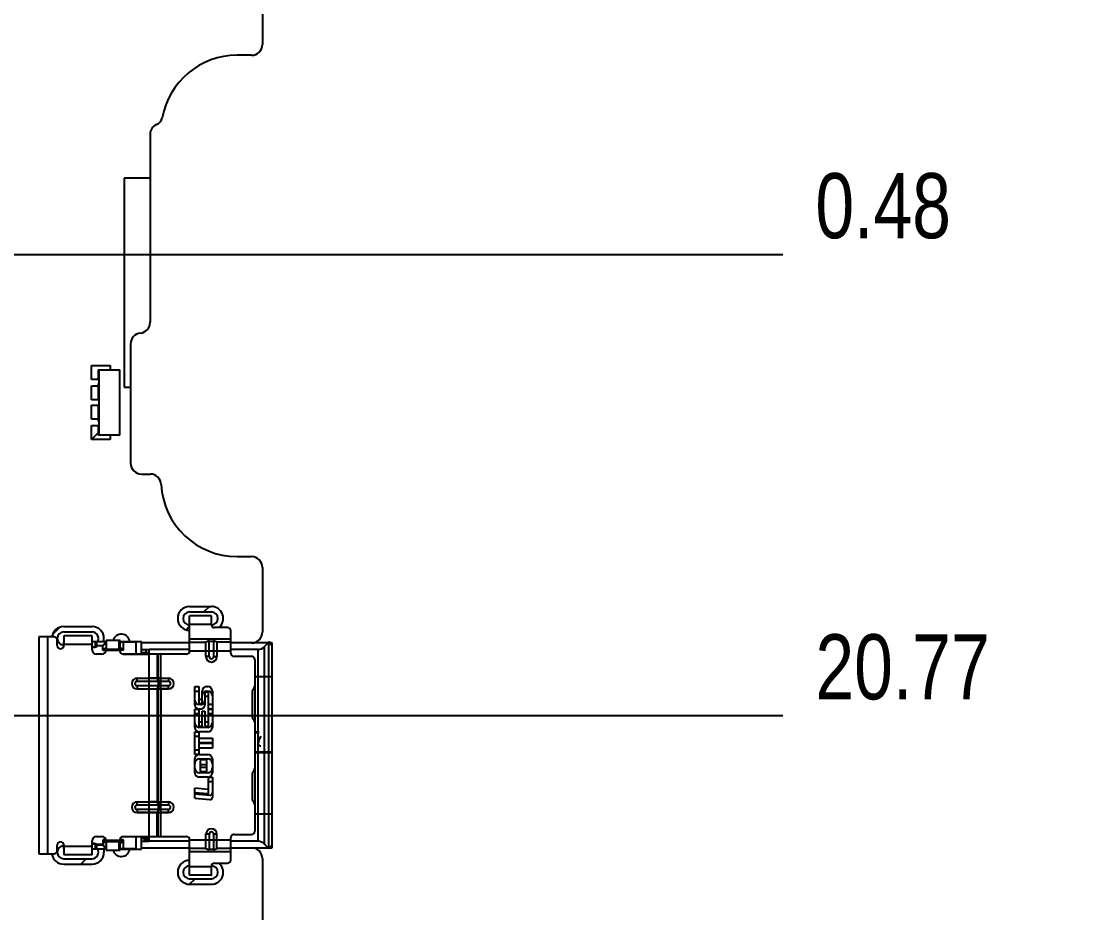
# Model space of a CAD drawing. Header units: millimetres. Extents: x 0 to 841, y 0 to 594.
# Drawn here: x 510.19 to 559.06, y 404.78 to 445.87 of the extents above; entities that cross this region are included whole.
import ezdxf

# ---------------------------------------------------------------- set-up
doc = ezdxf.new("R2010")
doc.units = ezdxf.units.MM
doc.header["$LTSCALE"] = 46.255
doc.layers.get('0').update_dxf_attribs({"linetype": 'CONTINUOUS'})
doc.layers.add('ASSEM_MEM', color=7, linetype='CONTINUOUS')
doc.styles.get("Standard").update_dxf_attribs({"font": 'txt', "width": 0.8})
doc.dimstyles.new('DIMSTYLE_1', dxfattribs={"dimtxt": 3, "dimasz": 2.1, "dimexe": 2, "dimexo": 1, "dimgap": 0.75, "dimtad": 0, "dimtih": 1, "dimtoh": 1, "dimzin": 0, "dimdsep": 46, "dimtxsty": 'STANDARD', "dimblk": '_FILLED', "dimblk1": '_FILLED', "dimblk2": '_FILLED', "dimcen": 0.09, "dimazin": 0, "dimtp": 0.01, "dimtm": 0.01, "dimtfac": 1, "dimtofl": 0, "dimtmove": 0, "dimatfit": 3, "dimldrblk": '_FILLED', "dimfxl": 1, "dimtolj": 1, "dimtzin": 0, "dimarcsym": 0})

# ---------------------------------------------------------------- blocks, each defined once
blk = doc.blocks.new('*D19')
at = {"color": 2, "linetype": 'CONTINUOUS'}
blk.add_line((426.991, 380.775), (545.283, 380.775), dxfattribs=at)
at = {"color": 2, "linetype": 'CONTINUOUS', "insert": (546.783, 384.525), "char_height": 3, "width": 12, "attachment_point": 1, "line_spacing_factor": 0.9}
blk.add_mtext('53.86', dxfattribs=at)
blk = doc.blocks.new('_FILLED')
at = {"color": 0, "linetype": 'BYBLOCK'}
blk.add_solid([(0, 0), (-1, 0.167), (-1, -0.167)], dxfattribs=at)
blk = doc.blocks.new('*D21')
at = {"color": 2, "linetype": 'CONTINUOUS'}
blk.add_line((473.696, 394.075), (545.283, 394.075), dxfattribs=at)
at = {"color": 2, "linetype": 'CONTINUOUS', "insert": (546.783, 397.825), "char_height": 3, "width": 12, "attachment_point": 1, "line_spacing_factor": 0.9}
blk.add_mtext('40.56', dxfattribs=at)
blk = doc.blocks.new('*D23')
at = {"color": 2, "linetype": 'CONTINUOUS'}
blk.add_line((483.931, 413.865), (545.283, 413.865), dxfattribs=at)
at = {"color": 2, "linetype": 'CONTINUOUS', "insert": (546.783, 417.615), "char_height": 3, "width": 12, "attachment_point": 1, "line_spacing_factor": 0.9}
blk.add_mtext('20.77', dxfattribs=at)
blk = doc.blocks.new('*D24')
at = {"color": 2, "linetype": 'CONTINUOUS'}
blk.add_line((502.351, 435.115), (545.283, 435.115), dxfattribs=at)
at = {"color": 2, "linetype": 'CONTINUOUS', "insert": (546.783, 438.865), "char_height": 3, "width": 9.6, "attachment_point": 1, "line_spacing_factor": 0.9}
blk.add_mtext('0.48', dxfattribs=at)
blk = doc.blocks.new('*D27')
at = {"color": 2, "linetype": 'CONTINUOUS'}
blk.add_line((516.751, 386.765), (545.558, 386.765), dxfattribs=at)
at = {"color": 2, "linetype": 'CONTINUOUS', "insert": (547.058, 390.515), "char_height": 3, "width": 12, "attachment_point": 1, "line_spacing_factor": 0.9}
blk.add_mtext('47.87', dxfattribs=at)

msp = doc.modelspace()

# ---------------------------------------------------------------- linework, layer by layer
at = {"layer": 'ASSEM_MEM', "color": 7, "linetype": 'CONTINUOUS'}
for p, q in [((521.301, 447.875), (521.301, 444.795)), ((520.801, 444.295), (520.136, 444.295)), ((516.131, 440.65), (516.131, 438.635)), ((513.731, 429.795), (514.731, 429.795)), ((513.731, 429.795), (513.731, 429.42)), ((513.774, 426.795), (513.774, 429.795)), ((514.731, 426.795), (514.731, 429.795)), ((513.774, 429.42), (513.731, 429.42)), ((513.774, 429.17), (513.731, 429.17)), ((513.731, 429.17), (513.731, 428.42)), ((515.231, 428.995), (515.231, 425.495)), ((513.774, 428.42), (513.731, 428.42)), ((513.774, 428.17), (513.731, 428.17)), ((513.731, 428.17), (513.731, 427.42)), ((513.774, 427.42), (513.731, 427.42)), ((513.774, 427.17), (513.731, 427.17)), ((513.731, 427.17), (513.731, 426.795)), ((514.731, 426.795), (513.731, 426.795)), ((515.731, 424.995), (516.141, 424.995)), ((520.136, 421.195), (520.801, 421.195)), ((521.301, 420.695), (521.301, 417.715)), ((517.951, 416.845), (517.951, 418.469)), ((518.949, 418.47), (517.952, 418.47)), ((518.95, 418.47), (518.949, 418.47)), ((518.949, 418.47), (518.95, 418.47)), ((518.95, 418.47), (518.95, 418.47)), ((518.95, 418.47), (518.951, 418.469)), ((518.951, 418.07), (518.951, 418.469)), ((518.951, 418.469), (518.951, 418.469)), ((519.701, 417.92), (519.101, 417.92)), ((511.701, 417.495), (511.001, 417.495)), ((511.001, 417.495), (511.001, 407.495)), ((511.851, 417.095), (511.851, 417.345)), ((513.451, 417.545), (512.151, 417.545)), ((512.151, 417.545), (512.151, 417.095)), ((513.451, 416.895), (513.451, 417.545)), ((519.851, 416.745), (519.851, 417.77)), ((512.151, 417.25), (512.131, 417.25)), ((512.131, 417.25), (512.131, 417.024)), ((513.451, 417.275), (514.101, 417.275)), ((513.651, 417.025), (513.451, 417.025)), ((513.601, 417), (513.451, 417)), ((513.601, 417.25), (513.651, 417.25)), ((513.601, 417.25), (513.601, 417)), ((513.601, 417.05), (513.651, 417.05)), ((513.651, 417.275), (513.651, 417.025)), ((513.951, 417.075), (513.651, 417.075)), ((513.951, 417.075), (514.101, 417.275)), ((513.951, 416.875), (513.951, 417.075)), ((514.101, 417.025), (513.951, 416.875)), ((513.951, 416.875), (514.098, 416.875)), ((514.751, 417.325), (514.101, 417.325)), ((514.101, 417.325), (514.101, 416.895)), ((514.701, 416.875), (514.701, 417.325)), ((514.701, 417.275), (515.726, 417.275)), ((514.731, 416.875), (514.701, 416.875)), ((514.731, 416.845), (514.731, 417.275)), ((514.751, 417.025), (514.731, 417.025)), ((514.901, 416.875), (514.731, 416.875)), ((514.751, 417.275), (514.751, 417.325)), ((514.751, 417.025), (514.751, 417.275)), ((515.492, 417.25), (514.751, 417.25)), ((514.751, 417.025), (514.901, 416.875)), ((514.901, 416.875), (514.901, 417.275)), ((515.492, 416.695), (515.492, 417.25)), ((515.726, 416.695), (515.726, 417.275)), ((515.726, 416.915), (516.076, 416.915)), ((516.076, 416.915), (516.076, 416.695)), ((517.951, 416.915), (516.148, 416.915)), ((517.951, 417.245), (518.701, 417.245)), ((518.701, 416.586), (518.701, 417.245)), ((518.851, 417.295), (519.051, 417.295)), ((519.851, 417.245), (519.201, 417.245)), ((519.201, 417.245), (519.201, 416.586)), ((521.101, 416.915), (519.851, 416.915)), ((521.594, 417.265), (521.398, 417.047)), ((521.751, 417.07), (521.594, 417.265)), ((521.594, 412.195), (521.594, 417.265)), ((521.751, 407.919), (521.751, 417.07)), ((513.901, 416.695), (513.651, 416.695)), ((517.801, 416.695), (514.881, 416.695)), ((514.881, 416.695), (516.081, 416.695)), ((516.076, 416.765), (515.726, 416.765)), ((515.875, 416.745), (515.726, 416.745)), ((520.801, 416.595), (520.001, 416.595)), ((520.951, 416.445), (520.951, 408.545)), ((515.531, 415.595), (516.969, 415.595)), ((515.531, 415.595), (516.081, 415.595)), ((516.457, 415.594), (516.081, 415.594)), ((516.478, 415.595), (516.457, 415.594)), ((515.531, 415.095), (516.969, 415.095)), ((516.478, 415.095), (516.457, 415.095)), ((516.619, 415.095), (516.478, 415.095)), ((516.969, 415.095), (516.619, 415.095)), ((518.186, 415.201), (518.366, 415.201)), ((518.186, 414.576), (518.186, 415.201)), ((518.186, 414.995), (518.366, 414.995)), ((518.186, 414.37), (518.186, 414.995)), ((518.366, 415.201), (518.366, 414.651)), ((518.366, 414.995), (518.366, 414.445)), ((518.529, 414.651), (518.529, 414.996)), ((518.654, 414.921), (518.654, 414.576)), ((518.791, 414.946), (518.679, 414.946)), ((518.733, 414.995), (518.791, 414.995)), ((518.734, 415.201), (518.791, 415.201)), ((518.816, 414.371), (518.816, 414.921)), ((518.996, 414.996), (518.996, 414.371)), ((520.851, 413.895), (520.851, 414.895)), ((518.391, 414.626), (518.503, 414.626)), ((518.391, 414.42), (518.503, 414.42)), ((518.528, 414.445), (518.528, 414.79)), ((518.653, 414.715), (518.653, 414.37)), ((518.791, 414.74), (518.678, 414.74)), ((518.816, 414.165), (518.816, 414.715)), ((518.996, 414.79), (518.996, 414.165)), ((518.186, 414.166), (518.366, 414.166)), ((518.186, 413.531), (518.186, 414.166)), ((518.186, 413.96), (518.366, 413.96)), ((518.186, 413.325), (518.186, 413.96)), ((518.366, 414.166), (518.366, 413.606)), ((518.366, 413.96), (518.366, 413.4)), ((518.448, 414.371), (518.391, 414.371)), ((518.448, 414.165), (518.391, 414.165)), ((518.529, 414.066), (518.654, 414.066)), ((518.529, 413.606), (518.529, 414.066)), ((518.654, 414.066), (518.654, 413.606)), ((518.996, 414.371), (518.816, 414.371)), ((518.816, 414.166), (518.996, 414.166)), ((518.816, 413.606), (518.816, 414.166)), ((518.996, 414.165), (518.816, 414.165)), ((518.816, 413.96), (518.996, 413.96)), ((518.816, 413.4), (518.816, 413.96)), ((518.996, 414.166), (518.996, 413.531)), ((518.996, 413.96), (518.996, 413.325)), ((518.391, 413.581), (518.503, 413.581)), ((518.528, 413.86), (518.653, 413.86)), ((518.528, 413.4), (518.528, 413.86)), ((518.653, 413.86), (518.653, 413.4)), ((518.678, 413.581), (518.791, 413.581)), ((518.186, 413.121), (518.366, 413.121)), ((518.186, 412.281), (518.186, 413.121)), ((518.366, 413.121), (518.366, 412.854)), ((518.391, 413.375), (518.503, 413.375)), ((518.791, 413.326), (518.391, 413.326)), ((518.791, 413.12), (518.391, 413.12)), ((518.678, 413.375), (518.791, 413.375)), ((520.951, 413.12), (521.151, 413.12)), ((521.151, 413.07), (520.951, 413.07)), ((518.186, 412.915), (518.366, 412.915)), ((518.186, 412.075), (518.186, 412.915)), ((518.366, 412.915), (518.366, 412.647)), ((518.366, 412.549), (518.366, 412.281)), ((518.391, 412.829), (518.996, 412.829)), ((518.391, 412.622), (518.996, 412.622)), ((518.996, 412.574), (518.391, 412.574)), ((518.996, 412.829), (518.996, 412.574)), ((518.996, 412.622), (518.996, 412.367)), ((521.237, 412.92), (521.107, 412.695)), ((518.366, 412.281), (518.186, 412.281)), ((518.366, 412.075), (518.186, 412.075)), ((518.366, 412.342), (518.366, 412.075)), ((518.996, 412.367), (518.391, 412.367)), ((518.391, 412.076), (518.791, 412.076)), ((521.751, 412.145), (520.951, 412.145)), ((520.973, 412.195), (521.751, 412.195)), ((521.594, 407.725), (521.594, 412.145)), ((518.186, 411.441), (518.186, 411.871)), ((518.186, 411.235), (518.186, 411.665)), ((518.391, 411.87), (518.791, 411.87)), ((518.441, 411.797), (518.441, 411.516)), ((518.441, 411.59), (518.441, 411.31)), ((518.716, 411.821), (518.466, 411.821)), ((518.466, 411.615), (518.716, 411.615)), ((518.466, 411.491), (518.716, 411.491)), ((518.741, 411.516), (518.741, 411.796)), ((518.741, 411.31), (518.741, 411.59)), ((518.996, 411.871), (518.996, 411.441)), ((518.996, 411.665), (518.996, 411.235)), ((518.791, 411.236), (518.391, 411.236)), ((518.791, 411.03), (518.391, 411.03)), ((518.466, 411.285), (518.716, 411.285)), ((518.816, 411.031), (518.996, 411.031)), ((518.816, 410.491), (518.816, 411.031)), ((518.996, 411.031), (518.996, 410.301)), ((520.851, 410.095), (520.851, 411.095)), ((518.789, 410.466), (518.186, 410.519)), ((518.186, 410.263), (518.186, 410.519)), ((518.816, 410.825), (518.996, 410.825)), ((518.816, 410.285), (518.816, 410.825)), ((518.996, 410.825), (518.996, 410.095)), ((518.789, 410.26), (518.186, 410.312)), ((518.186, 410.056), (518.186, 410.312)), ((518.186, 410.263), (518.887, 410.202)), ((518.186, 410.056), (518.887, 409.995)), ((515.531, 409.895), (516.081, 409.895)), ((515.531, 409.895), (516.969, 409.895)), ((516.457, 409.895), (516.081, 409.895)), ((516.478, 409.894), (516.457, 409.894)), ((516.478, 409.894), (516.619, 409.894)), ((516.457, 409.395), (515.531, 409.395)), ((515.531, 409.395), (516.969, 409.395)), ((516.457, 409.395), (516.478, 409.395)), ((516.969, 409.395), (516.619, 409.395)), ((513.451, 407.445), (513.451, 408.095)), ((513.651, 408.295), (513.901, 408.295)), ((514.094, 408.14), (513.951, 408.14)), ((513.951, 408.14), (513.951, 407.915)), ((514.098, 408.115), (513.951, 408.115)), ((513.951, 408.115), (514.101, 407.965)), ((514.101, 408.095), (514.101, 407.665)), ((514.731, 408.115), (514.701, 408.115)), ((514.701, 407.665), (514.701, 408.115)), ((514.731, 407.715), (514.731, 408.145)), ((514.901, 408.14), (514.731, 408.14)), ((514.731, 408.115), (514.901, 408.115)), ((514.751, 407.965), (514.901, 408.115)), ((514.881, 408.295), (517.801, 408.295)), ((514.901, 407.715), (514.901, 408.14)), ((515.492, 407.74), (515.492, 408.295)), ((515.726, 407.715), (515.726, 408.295)), ((515.99, 408.245), (515.726, 408.245)), ((515.726, 408.225), (516.076, 408.225)), ((515.726, 408.075), (516.076, 408.075)), ((516.076, 408.295), (516.076, 408.075)), ((517.951, 408.075), (516.148, 408.075)), ((517.951, 406.521), (517.951, 408.145)), ((518.701, 407.745), (518.701, 408.404)), ((519.201, 407.745), (519.201, 408.404)), ((519.851, 407.22), (519.851, 408.245)), ((521.101, 408.075), (519.851, 408.075)), ((520.001, 408.395), (520.801, 408.395)), ((511.851, 407.645), (511.851, 407.895)), ((512.131, 407.965), (512.131, 407.74)), ((512.131, 407.74), (512.151, 407.74)), ((512.151, 407.895), (512.151, 407.445)), ((513.451, 407.99), (513.601, 407.99)), ((513.451, 407.965), (513.651, 407.965)), ((514.101, 407.715), (513.451, 407.715)), ((513.601, 407.99), (513.601, 407.74)), ((513.601, 407.94), (513.951, 407.94)), ((513.651, 407.74), (513.601, 407.74)), ((513.651, 407.965), (513.651, 407.715)), ((513.651, 407.915), (513.951, 407.915)), ((513.951, 407.94), (514.101, 407.74)), ((513.951, 407.915), (514.101, 407.715)), ((514.101, 407.665), (514.751, 407.665)), ((514.701, 407.715), (515.726, 407.715)), ((514.731, 407.965), (514.751, 407.965)), ((514.751, 407.715), (514.751, 407.965)), ((514.751, 407.74), (515.492, 407.74)), ((514.751, 407.715), (514.751, 407.665)), ((518.701, 407.745), (517.951, 407.745)), ((519.051, 407.695), (518.851, 407.695)), ((519.851, 407.745), (519.201, 407.745)), ((521.594, 407.725), (521.398, 407.942)), ((521.751, 407.919), (521.594, 407.725)), ((511.001, 407.495), (511.701, 407.495)), ((513.451, 407.445), (512.151, 407.445)), ((521.301, 407.275), (521.301, 394.861)), ((518.951, 406.521), (518.951, 406.92)), ((519.101, 407.07), (519.701, 407.07)), ((518.949, 406.52), (517.952, 406.52))]:
    msp.add_line(p, q, dxfattribs=at)
at = {"layer": 'ASSEM_MEM', "color": 4, "linetype": 'CONTINUOUS'}
for p, q in [((516.131, 438.635), (514.931, 438.635)), ((514.931, 438.635), (514.931, 428.995)), ((516.131, 438.635), (516.131, 431.99)), ((515.231, 430.995), (515.231, 428.995)), ((513.431, 430), (514.281, 430)), ((513.431, 429.35), (513.431, 430)), ((514.281, 430), (514.281, 429.795)), ((513.774, 429.35), (513.431, 429.35)), ((513.431, 429.07), (513.731, 429.07)), ((513.431, 428.42), (513.431, 429.07)), ((514.931, 428.995), (515.231, 428.995)), ((513.731, 428.42), (513.431, 428.42)), ((513.431, 428.17), (513.731, 428.17)), ((513.431, 427.52), (513.431, 428.17)), ((513.731, 427.52), (513.431, 427.52)), ((513.431, 427.24), (513.774, 427.24)), ((513.431, 426.59), (513.431, 427.24)), ((514.281, 426.795), (514.281, 426.59)), ((514.281, 426.59), (513.431, 426.59)), ((517.951, 418.895), (518.951, 418.895)), ((517.951, 418.645), (518.951, 418.645)), ((512.151, 417.97), (513.451, 417.97)), ((512.151, 417.72), (513.451, 417.72)), ((514.001, 417.275), (514.001, 417.42)), ((517.951, 417.215), (515.726, 417.215)), ((521.751, 417.215), (519.851, 417.215)), ((521.751, 417.07), (521.751, 417.215)), ((514.001, 407.715), (514.001, 407.57)), ((515.726, 407.775), (517.951, 407.775)), ((519.851, 407.775), (521.751, 407.775)), ((521.751, 407.775), (521.751, 407.919)), ((512.151, 407.27), (513.451, 407.27)), ((512.151, 407.02), (513.451, 407.02)), ((517.951, 406.345), (518.951, 406.345)), ((517.951, 406.095), (518.951, 406.095))]:
    msp.add_line(p, q, dxfattribs=at)
at = {"layer": 'ASSEM_MEM', "color": 2, "linetype": 'CONTINUOUS'}
for p, q in [((513.431, 426.59), (513.731, 426.89)), ((518.608, 418.645), (518.858, 418.895)), ((511.64, 417.624), (511.946, 417.93)), ((517.784, 417.821), (517.951, 417.988)), ((512.929, 407.02), (513.179, 407.27)), ((517.951, 406.095), (518.201, 406.345))]:
    msp.add_line(p, q, dxfattribs=at)
at = {"layer": 'ASSEM_MEM', "color": 9, "linetype": 'CONTINUOUS'}
for p, q in [((518.951, 418.07), (517.951, 418.07)), ((511.401, 417.495), (511.401, 407.495)), ((519.851, 417.395), (517.951, 417.395)), ((513.451, 417.145), (512.151, 417.145)), ((514.1, 416.875), (514.701, 416.875)), ((514.101, 416.925), (514.701, 416.925)), ((514.722, 417.275), (514.722, 417.325)), ((514.729, 417.325), (514.729, 417.275)), ((515.926, 416.915), (515.926, 416.695)), ((518.851, 416.586), (518.851, 417.295)), ((519.051, 417.295), (519.051, 416.586)), ((521.101, 412.195), (521.101, 416.915)), ((521.398, 412.195), (521.398, 417.047)), ((516.081, 408.295), (516.081, 416.695)), ((516.457, 416.695), (516.457, 415.594)), ((516.478, 416.695), (516.478, 415.595)), ((516.619, 408.295), (516.619, 416.695)), ((517.951, 416.845), (519.851, 416.845)), ((518.851, 416.586), (518.701, 416.586)), ((519.051, 416.586), (519.201, 416.586)), ((515.531, 415.445), (515.531, 415.595)), ((516.969, 415.445), (515.531, 415.445)), ((516.504, 415.445), (516.504, 415.245)), ((516.525, 415.445), (516.525, 415.245)), ((516.969, 415.595), (516.969, 415.445)), ((520.951, 415.665), (521.751, 415.665)), ((516.969, 415.245), (515.531, 415.245)), ((515.531, 415.245), (515.531, 415.095)), ((516.081, 409.895), (516.081, 415.095)), ((516.457, 415.095), (516.457, 409.895)), ((516.457, 415.095), (516.457, 409.894)), ((516.478, 409.895), (516.478, 415.095)), ((516.478, 415.095), (516.478, 409.894)), ((516.619, 415.095), (516.619, 415.245)), ((516.619, 415.095), (516.619, 409.895)), ((516.969, 415.095), (516.969, 415.245)), ((521.101, 408.075), (521.101, 412.145)), ((521.398, 407.942), (521.398, 412.145)), ((515.531, 409.745), (515.531, 409.895)), ((516.969, 409.745), (515.531, 409.745)), ((516.969, 409.545), (515.531, 409.545)), ((515.531, 409.545), (515.531, 409.395)), ((516.504, 409.745), (516.504, 409.545)), ((516.525, 409.745), (516.525, 409.545)), ((516.969, 409.895), (516.969, 409.745)), ((516.969, 409.395), (516.969, 409.545)), ((516.457, 408.295), (516.457, 409.395)), ((516.478, 409.395), (516.478, 408.295)), ((521.751, 409.325), (520.951, 409.325)), ((514.701, 408.115), (514.1, 408.115)), ((514.101, 408.065), (514.701, 408.065)), ((515.876, 408.295), (515.875, 408.245)), ((515.875, 408.075), (515.875, 408.245)), ((515.926, 408.075), (515.926, 408.295)), ((515.954, 408.295), (515.99, 408.245)), ((515.99, 408.245), (515.99, 408.075)), ((517.951, 408.145), (519.851, 408.145)), ((518.851, 408.404), (518.701, 408.404)), ((518.851, 408.404), (518.851, 407.695)), ((519.201, 408.404), (519.051, 408.404)), ((519.051, 408.404), (519.051, 407.695)), ((512.151, 407.845), (513.451, 407.845)), ((514.722, 407.665), (514.722, 407.715)), ((514.729, 407.715), (514.729, 407.665)), ((519.851, 407.595), (517.951, 407.595)), ((517.951, 406.92), (518.951, 406.92))]:
    msp.add_line(p, q, dxfattribs=at)
at = {"layer": 'ASSEM_MEM', "color": 7, "linetype": 'CONTINUOUS'}
for centre, radius, start, end in [((520.801, 444.795), 0.5, 270, 360), ((520.136, 440.795), 3.5, 90, 169.8262), ((516.212, 441.558), 0.5, 294.648, 343.1451), ((516.631, 440.65), 0.5, 114.8346, 180), ((515.731, 425.495), 0.5, 180, 270), ((516.141, 424.495), 0.5, 2.2924, 90), ((520.136, 424.695), 3.5, 182.9479, 270), ((520.801, 420.695), 0.5, 0, 90), ((519.101, 418.07), 0.15, 180, 270), ((518.951, 418.345), 0.3, 270, 270.6994), ((519.701, 417.77), 0.15, 0, 90), ((511.701, 417.345), 0.15, 0, 90), ((520.801, 417.715), 0.5, 270, 360), ((512.001, 417.095), 0.15, 180, 360), ((512.151, 417.42), 0.3, 266.2413, 270), ((513.651, 416.895), 0.2, 180, 270), ((513.451, 417.42), 0.3, 330.9412, 331.0695), ((513.901, 416.895), 0.2, 270, 360), ((518.851, 417.045), 0.25, 90, 126.8699), ((519.051, 417.045), 0.25, 53.1301, 90), ((521.101, 417.315), 0.4, 270, 318), ((514.881, 416.845), 0.15, 180, 270.0373), ((517.801, 416.845), 0.15, 270, 360), ((518.951, 416.586), 0.25, 180, 360), ((520.001, 416.745), 0.15, 180, 270), ((520.801, 416.445), 0.15, 0, 90), ((515.531, 415.345), 0.25, 90, 270), ((516.969, 415.345), 0.25, 270, 90), ((518.733, 414.79), 0.205, 90, 180), ((518.734, 414.996), 0.205, 90, 180), ((518.679, 414.921), 0.025, 90, 180), ((518.791, 414.996), 0.205, 0, 90), ((518.791, 414.79), 0.205, 0, 90), ((518.791, 414.921), 0.025, 0, 90), ((520.951, 414.97), 0.125, 127.9799, 219.7151), ((520.751, 415.226), 0.2, 307.9799, 360), ((518.391, 414.576), 0.205, 180, 270), ((518.391, 414.651), 0.025, 180, 269.5417), ((518.391, 414.445), 0.025, 180, 270), ((518.449, 414.576), 0.205, 269.9441, 360), ((518.504, 414.651), 0.025, 269.5417, 360), ((518.503, 414.445), 0.025, 270, 360), ((518.678, 414.715), 0.025, 90, 180), ((518.791, 414.715), 0.025, 0, 90), ((518.391, 414.37), 0.205, 180, 270), ((518.448, 414.37), 0.205, 270, 360), ((518.391, 413.531), 0.205, 180, 270), ((518.391, 413.606), 0.025, 180, 269.5417), ((518.504, 413.606), 0.025, 269.5417, 360), ((518.679, 413.606), 0.025, 180, 269.5417), ((518.791, 413.606), 0.025, 269.5417, 360), ((518.791, 413.531), 0.205, 270, 360), ((520.951, 413.82), 0.125, 140.2849, 232.0201), ((520.751, 413.564), 0.2, 0, 52.0201), ((518.391, 413.325), 0.205, 180, 270), ((518.391, 413.4), 0.025, 180, 270), ((518.503, 413.4), 0.025, 270, 360), ((518.678, 413.4), 0.025, 180, 270), ((518.791, 413.4), 0.025, 270, 360), ((518.791, 413.325), 0.205, 270, 360), ((518.391, 412.854), 0.025, 179.9284, 269.3125), ((518.391, 412.647), 0.025, 180, 270), ((518.391, 412.549), 0.025, 90.4583, 180), ((521.237, 412.62), 0.15, 150, 270), ((521.237, 412.62), 0.1, 150, 180), ((518.391, 411.871), 0.205, 90.0559, 180), ((518.391, 412.342), 0.025, 90, 180), ((518.791, 411.871), 0.205, 0, 90), ((520.973, 412.345), 0.15, 261.4036, 270), ((518.391, 411.665), 0.205, 90, 180), ((518.466, 411.796), 0.025, 90.6875, 179.1486), ((518.466, 411.59), 0.025, 90, 180), ((518.466, 411.516), 0.025, 180, 270), ((518.716, 411.796), 0.025, 0.0035, 90), ((518.716, 411.59), 0.025, 0, 90), ((518.716, 411.516), 0.025, 270, 360), ((518.791, 411.665), 0.205, 0, 90), ((518.391, 411.441), 0.205, 180, 270), ((518.391, 411.235), 0.205, 180, 270), ((518.466, 411.31), 0.025, 180, 270), ((518.716, 411.31), 0.025, 270, 360), ((518.791, 411.441), 0.205, 269.9441, 360), ((518.791, 411.235), 0.205, 270, 360), ((520.951, 411.17), 0.125, 127.9799, 219.7151), ((520.751, 411.426), 0.2, 307.9799, 360), ((518.791, 410.491), 0.025, 264.5439, 359.9999), ((518.791, 410.285), 0.025, 265, 360), ((518.896, 410.301), 0.1, 264.9424, 360), ((518.896, 410.095), 0.1, 265, 360), ((520.951, 410.02), 0.125, 140.2849, 232.0201), ((515.531, 409.645), 0.25, 90, 270), ((516.969, 409.645), 0.25, 270, 90), ((520.751, 409.764), 0.2, 0, 52.0201), ((518.951, 408.404), 0.25, 0, 180), ((520.801, 408.545), 0.15, 270, 360), ((513.651, 408.095), 0.2, 90, 180), ((513.901, 408.095), 0.2, 0, 90), ((514.881, 408.145), 0.15, 90, 180), ((517.801, 408.145), 0.15, 0, 89.9627), ((520.001, 408.245), 0.15, 90, 180), ((521.101, 407.675), 0.4, 42, 90), ((511.701, 407.645), 0.15, 270, 360), ((512.001, 407.895), 0.15, 0, 180), ((513.451, 407.57), 0.3, 28.9305, 30), ((518.851, 407.945), 0.25, 233.1301, 270), ((519.051, 407.945), 0.25, 270, 306.8699), ((520.801, 407.275), 0.5, 0, 90), ((519.701, 407.22), 0.15, 270, 360), ((519.101, 406.92), 0.15, 90, 180), ((518.951, 406.645), 0.3, 89.3007, 90)]:
    msp.add_arc(centre, radius, start, end, dxfattribs=at)
at = {"layer": 'ASSEM_MEM', "color": 4, "linetype": 'CONTINUOUS'}
for centre, radius, start, end in [((515.631, 431.99), 0.5, 275.7392, 360), ((515.731, 430.995), 0.5, 95.7392, 180), ((517.951, 418.345), 0.55, 90, 270), ((518.951, 418.345), 0.55, 309.3858, 90), ((517.951, 418.345), 0.3, 90, 270), ((518.951, 418.345), 0.3, 270.6994, 90), ((512.151, 417.42), 0.55, 90, 172.1592), ((513.451, 417.42), 0.55, 0, 90), ((512.151, 417.42), 0.3, 90, 266.2413), ((513.451, 417.42), 0.3, 331.0695, 90), ((514.801, 417.215), 0.4, 8.6287, 164.0325), ((512.151, 407.57), 0.3, 93.7587, 270), ((513.451, 407.57), 0.3, 270, 28.9305), ((513.451, 407.57), 0.55, 270, 360), ((514.801, 407.775), 0.4, 195.9675, 351.3713), ((512.151, 407.57), 0.55, 187.8408, 270), ((517.951, 406.645), 0.55, 90, 270), ((517.951, 406.645), 0.3, 90, 270), ((518.951, 406.645), 0.55, 270, 50.6142), ((518.951, 406.645), 0.3, 270, 89.3007)]:
    msp.add_arc(centre, radius, start, end, dxfattribs=at)
at = {"layer": 'ASSEM_MEM', "color": 9, "linetype": 'CONTINUOUS'}
for centre, start, end in [((518.951, 416.586), 180, 360), ((515.531, 415.345), 90, 270), ((516.969, 415.345), 270, 90), ((515.531, 409.645), 90, 270), ((516.969, 409.645), 270, 90), ((518.951, 408.404), 0, 180)]:
    msp.add_arc(centre, 0.1, start, end, dxfattribs=at)
at = {"layer": 'ASSEM_MEM', "color": 7, "linetype": 'CONTINUOUS'}
for points, knots in [([(517.952, 418.47), (517.952, 418.47), (517.952, 418.47), (517.951, 418.469), (517.951, 418.469)], [0, 0, 0, 0, 0.374763, 1, 1, 1, 1]), ([(518.951, 418.469), (518.951, 418.469), (518.951, 418.469), (518.95, 418.469), (518.95, 418.47)], [0, 0, 0, 0, 0.476398, 1, 1, 1, 1]), ([(516.085, 416.911), (516.083, 416.911), (516.08, 416.91), (516.076, 416.907), (516.076, 416.905)], [0, 0, 0, 0, 0.368644, 1, 1, 1, 1]), ([(516.148, 416.915), (516.135, 416.915), (516.114, 416.914), (516.093, 416.913), (516.085, 416.911)], [0, 0, 0, 0, 0.609882, 1, 1, 1, 1]), ([(516.619, 415.595), (516.604, 415.595), (516.557, 415.595), (516.51, 415.595), (516.478, 415.595)], [0, 0, 0, 0, 0.320004, 1, 1, 1, 1]), ([(516.081, 415.095), (516.121, 415.095), (516.246, 415.094), (516.372, 415.094), (516.457, 415.094)], [0, 0, 0, 0, 0.320015, 1, 1, 1, 1]), ([(516.478, 409.395), (516.485, 409.395), (516.503, 409.394), (516.55, 409.395), (516.59, 409.394), (516.619, 409.394)], [0, 0, 0, 0, 0.155741, 0.389619, 1, 1, 1, 1]), ([(516.078, 408.081), (516.078, 408.081), (516.077, 408.082), (516.076, 408.083), (516.076, 408.084)], [0, 0, 0, 0, 0.305008, 1, 1, 1, 1]), ([(516.109, 408.075), (516.103, 408.076), (516.092, 408.077), (516.082, 408.079), (516.078, 408.081)], [0, 0, 0, 0, 0.630859, 1, 1, 1, 1]), ([(516.148, 408.075), (516.145, 408.075), (516.132, 408.075), (516.119, 408.075), (516.109, 408.075)], [0, 0, 0, 0, 0.279405, 1, 1, 1, 1]), ([(517.952, 406.52), (517.952, 406.52), (517.952, 406.52), (517.951, 406.52), (517.951, 406.521)], [0, 0, 0, 0, 0.374715, 1, 1, 1, 1]), ([(518.949, 406.52), (518.949, 406.52), (518.95, 406.52), (518.951, 406.52), (518.951, 406.521)], [0, 0, 0, 0, 0.374788, 1, 1, 1, 1]), ([(518.949, 406.52), (518.949, 406.52), (518.95, 406.52), (518.951, 406.52), (518.951, 406.521)], [0, 0, 0, 0, 0.374789, 1, 1, 1, 1])]:
    msp.add_open_spline(points, degree=3, knots=knots, dxfattribs=at)
at = {"layer": 'ASSEM_MEM', "color": 9, "linetype": 'CONTINUOUS'}
for points, knots in [([(516.504, 415.445), (516.504, 415.471), (516.496, 415.525), (516.472, 415.573), (516.457, 415.595)], [0, 0, 0, 0, 0.502814, 1, 1, 1, 1]), ([(516.525, 415.445), (516.525, 415.471), (516.517, 415.525), (516.493, 415.573), (516.478, 415.595)], [0, 0, 0, 0, 0.502814, 1, 1, 1, 1]), ([(516.457, 415.095), (516.472, 415.116), (516.496, 415.165), (516.504, 415.218), (516.504, 415.245)], [0, 0, 0, 0, 0.497186, 1, 1, 1, 1]), ([(516.478, 415.095), (516.493, 415.116), (516.517, 415.165), (516.525, 415.218), (516.525, 415.245)], [0, 0, 0, 0, 0.497186, 1, 1, 1, 1]), ([(516.504, 409.745), (516.504, 409.771), (516.496, 409.825), (516.472, 409.873), (516.456, 409.895)], [0, 0, 0, 0, 0.502826, 1, 1, 1, 1]), ([(516.504, 409.545), (516.504, 409.518), (516.496, 409.465), (516.472, 409.416), (516.457, 409.395)], [0, 0, 0, 0, 0.502814, 1, 1, 1, 1]), ([(516.478, 409.895), (516.493, 409.873), (516.517, 409.825), (516.525, 409.771), (516.525, 409.745)], [0, 0, 0, 0, 0.497186, 1, 1, 1, 1]), ([(516.478, 409.395), (516.493, 409.416), (516.517, 409.465), (516.525, 409.518), (516.525, 409.545)], [0, 0, 0, 0, 0.497186, 1, 1, 1, 1])]:
    msp.add_open_spline(points, degree=3, knots=knots, dxfattribs=at)

# ---------------------------------------------------------------- dimensions: what is measured, and where the dimension line sits
at = {"color": 2, "linetype": 'CONTINUOUS'}
for feature_location, offset, origin, picture, middle in [((502.351, 435.115), (42.932, 0), (501.251, 434.635), '*D24', (551.658, 437.365)), ((426.991, 380.775), (118.292, 0), (425.991, 434.635), '*D19', (552.783, 383.025)), ((473.696, 394.075), (71.587, 0), (472.576, 434.635), '*D21', (552.783, 396.325)), ((483.931, 413.865), (61.352, 0), (482.781, 434.635), '*D23', (552.783, 416.115)), ((516.751, 386.765), (28.807, 0), (515.751, 434.635), '*D27', (553.058, 389.015))]:
    dim = msp.add_ordinate_dim(feature_location=feature_location, offset=offset, dtype=0, origin=origin, dimstyle='DIMSTYLE_1', override={"dimtad": 1, "dimtih": 0, "dimtoh": 0}, dxfattribs=at)
    dim.commit()
    dim.dimension.update_dxf_attribs({"geometry": picture, "text_midpoint": middle})

doc.saveas('drawing.dxf')
